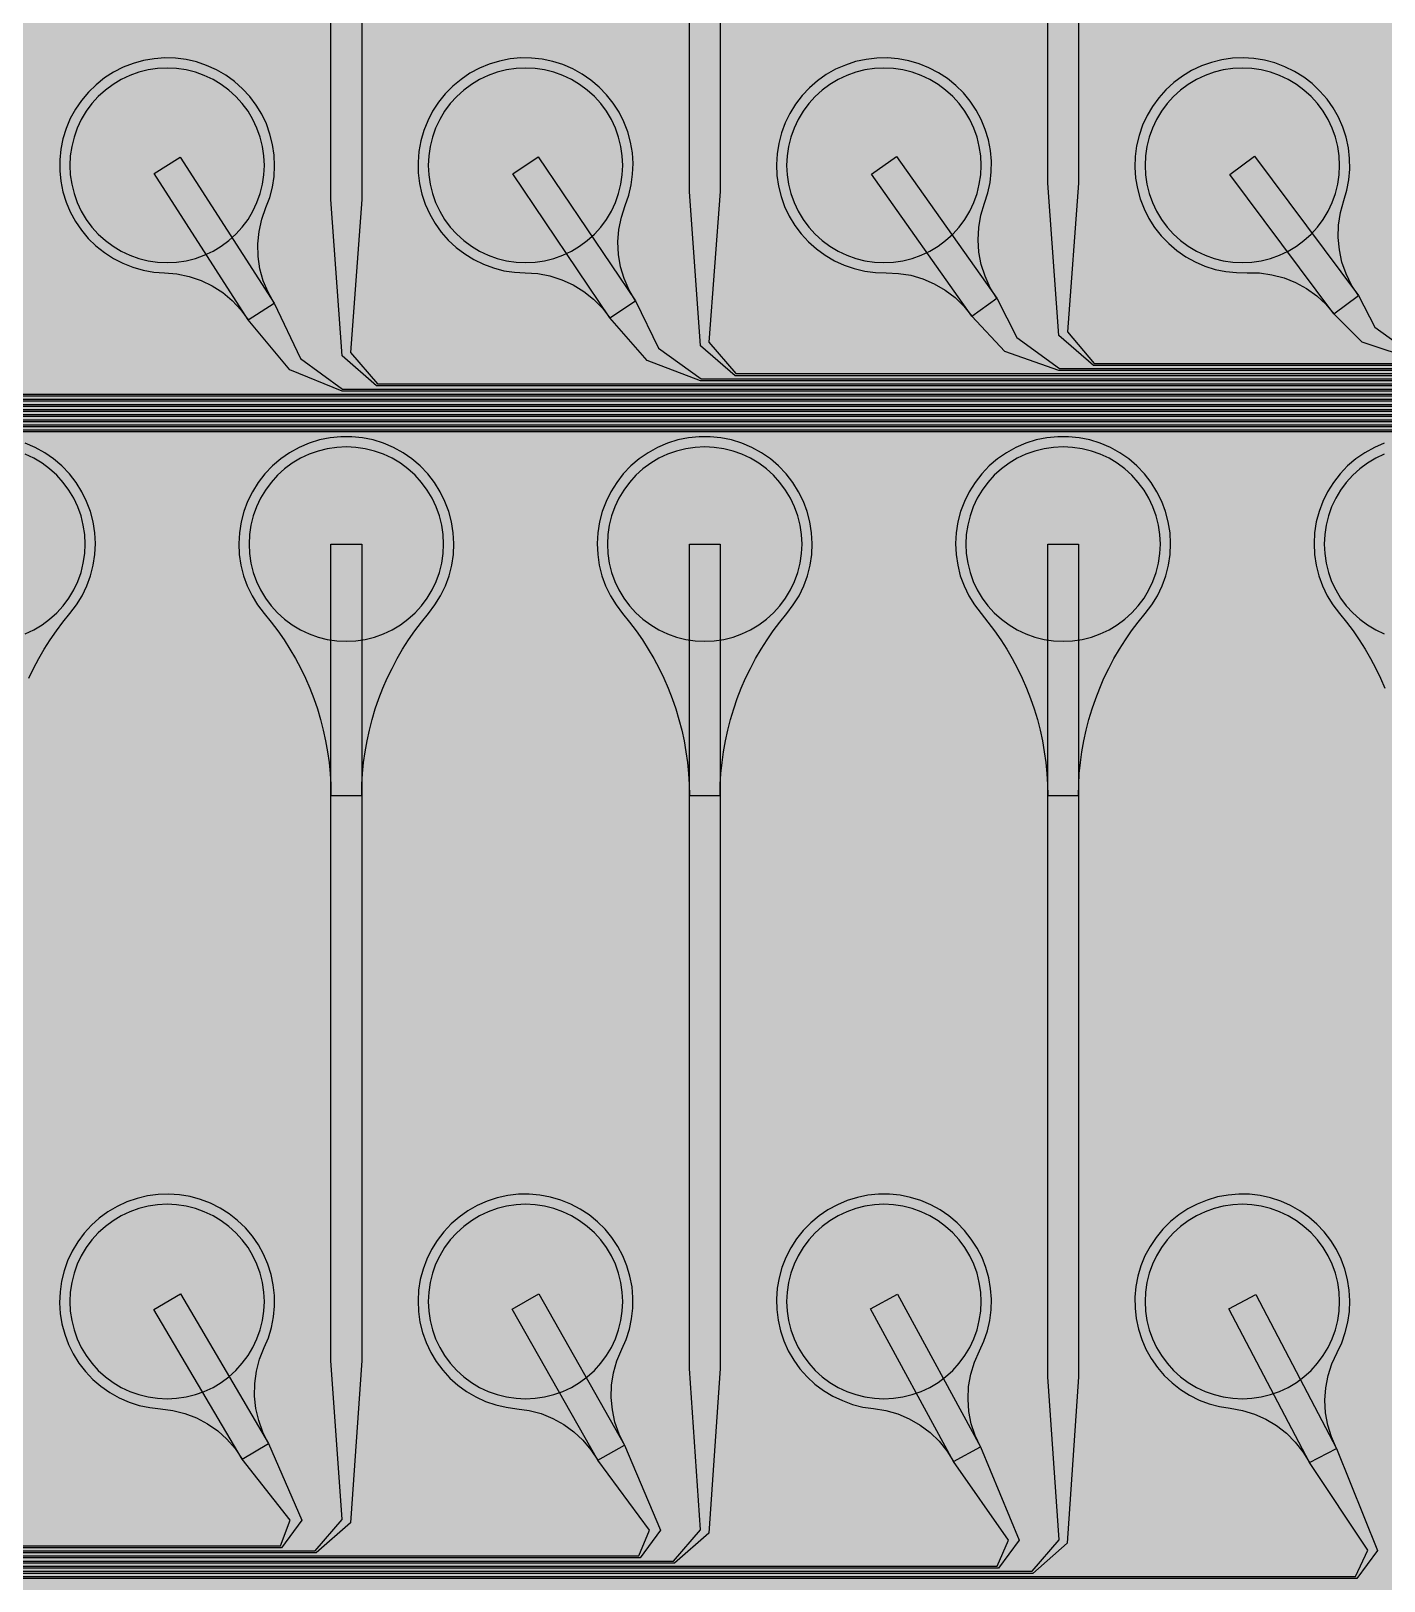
# Model space of a CAD drawing. Header units: metres. Extents: x -7220 to 10980, y -29667 to 1833.
# Drawn here: x 4835 to 6156, y -19165 to -17651 of the extents above; entities that cross this region are included whole.
import ezdxf

# ---------------------------------------------------------------- set-up
doc = ezdxf.new("R2010")
doc.units = ezdxf.units.M
for name, color, linetype in [('Metal1', 4, 'CONTINUOUS'), ('Polyimide', 7, 'CONTINUOUS'), ('Polyimide_Negative', 5, 'CONTINUOUS')]:
    doc.layers.add(name, color=color, linetype=linetype)

msp = doc.modelspace()

# ---------------------------------------------------------------- hatches: boundary and pattern name
at = {"layer": 'Polyimide'}
msp.add_hatch(color=7, dxfattribs=at).paths.add_polyline_path([(4099.4, -13861.6), (4142.6, -14152.8), (4214.2, -14438.4), (4313.4, -14715.5), (4439.2, -14981.7), (4590.6, -15234.2), (4766, -15470.7), (4963.7, -15688.8), (5181.8, -15886.5), (5418.3, -16061.9), (5670.8, -16213.3), (5936.9, -16339.1), (6214.1, -16438.3), (6499.7, -16509.9), (6790.9, -16553.1), (7085, -16567.5), (9980.4, -16567.5), (10058.8, -16571.4), (10136.4, -16582.9), (10212.6, -16601.9), (10286.5, -16628.4), (10357.5, -16662), (10424.8, -16702.3), (10487.9, -16749.1), (10546.1, -16801.8), (10598.8, -16860), (10645.6, -16923), (10685.9, -16990.4), (10719.5, -17061.4), (10745.9, -17135.3), (10765, -17211.4), (10776.5, -17289.1), (10780.4, -17367.5), (10780.4, -21957.3), (10741.6, -22012.9), (10706, -22070.6), (10673.6, -22130.1), (10644.5, -22191.4), (10618.9, -22254.2), (10596.8, -22318.2), (10578.3, -22383.5), (10563.4, -22449.6), (10552.2, -22516.5), (10544.7, -22583.8), (10541, -22651.5), (10541, -22719.3), (10544.7, -22787), (10552.2, -22854.4), (10563.4, -22921.2), (10578.3, -22987.4), (10596.8, -23052.6), (10618.9, -23116.7), (10644.5, -23179.5), (10673.6, -23240.7), (10706, -23300.3), (10741.6, -23357.9), (10780.4, -23413.5), (10780.4, -28667.5), (10776.5, -28745.9), (10765, -28823.6), (10745.9, -28899.7), (10719.5, -28973.6), (10685.9, -29044.6), (10645.6, -29112), (10598.8, -29175), (10546.1, -29233.2), (10487.9, -29285.9), (10424.8, -29332.7), (10357.5, -29373), (10286.5, -29406.6), (10212.6, -29433.1), (10136.4, -29452.1), (10058.8, -29463.6), (9980.4, -29467.5), (-6219.6, -29467.5), (-6298, -29463.6), (-6375.7, -29452.1), (-6451.9, -29433.1), (-6525.8, -29406.6), (-6596.7, -29373), (-6664.1, -29332.7), (-6727.1, -29285.9), (-6785.3, -29233.2), (-6838, -29175), (-6884.8, -29112), (-6925.2, -29044.6), (-6958.7, -28973.6), (-6985.2, -28899.7), (-7004.3, -28823.6), (-7015.8, -28745.9), (-7019.6, -28667.5), (-7019.6, -23426.3), (-6979.4, -23370.1), (-6942.3, -23311.6), (-6908.7, -23251.2), (-6878.5, -23189), (-6851.8, -23125.1), (-6828.8, -23059.9), (-6809.5, -22993.4), (-6794, -22926), (-6782.4, -22857.8), (-6774.6, -22789.1), (-6770.7, -22720), (-6770.7, -22650.8), (-6774.6, -22581.8), (-6782.4, -22513), (-6794, -22444.8), (-6809.5, -22377.4), (-6828.8, -22311), (-6851.8, -22245.7), (-6878.5, -22181.9), (-6908.7, -22119.7), (-6942.3, -22059.2), (-6979.4, -22000.8), (-7019.6, -21944.5), (-7019.6, -17367.5), (-7015.8, -17289.1), (-7004.3, -17211.4), (-6985.2, -17135.3), (-6958.7, -17061.4), (-6925.2, -16990.4), (-6884.8, -16923), (-6838, -16860), (-6785.3, -16801.8), (-6727.1, -16749.1), (-6664.1, -16702.3), (-6596.7, -16662), (-6525.8, -16628.4), (-6451.9, -16601.9), (-6375.7, -16582.9), (-6298, -16571.4), (-6219.6, -16567.5), (-3314, -16567.5), (-3019.9, -16553.1), (-2728.7, -16509.9), (-2443.1, -16438.3), (-2165.9, -16339.1), (-1899.8, -16213.3), (-1647.3, -16061.9), (-1410.8, -15886.5), (-1192.7, -15688.8), (-995, -15470.7), (-819.6, -15234.2), (-668.2, -14981.7), (-542.4, -14715.5), (-443.2, -14438.4), (-371.6, -14152.8), (-328.4, -13861.6), (-314, -13567.5), (-314, -13373.5), (-317.5, -13328.1), (-327.7, -13283.8), (-344.6, -13241.5), (-367.6, -13202.3), (-396.4, -13167), (-430.1, -13136.5), (-468, -13111.4), (-509.3, -13092.3), (-509.3, -13092.3), (-578.2, -13061.3), (-642.2, -13021.2), (-700.3, -12973), (-751.3, -12917.3), (-794.4, -12855.3), (-828.7, -12788.1), (-853.7, -12716.8), (-868.9, -12642.8), (-874, -12567.5), (-868.9, -12492.2), (-853.7, -12418.2), (-828.7, -12346.9), (-794.4, -12279.7), (-751.3, -12217.7), (-700.3, -12162), (-642.2, -12113.8), (-578.2, -12073.7), (-509.3, -12042.7), (-509.3, -12042.7), (-468, -12023.6), (-430.1, -11998.5), (-396.4, -11968), (-367.6, -11932.7), (-344.6, -11893.5), (-327.7, -11851.2), (-317.5, -11806.9), (-314, -11761.5), (-314, -11074.3), (-317.5, -11028.9), (-327.7, -10984.6), (-344.6, -10942.4), (-367.6, -10903.1), (-396.4, -10867.8), (-430.1, -10837.3), (-468, -10812.2), (-509.3, -10793.2), (-509.3, -10793.2), (-578.2, -10762.1), (-642.2, -10722.1), (-700.3, -10673.8), (-751.3, -10618.1), (-794.4, -10556.1), (-828.7, -10488.9), (-853.7, -10417.6), (-868.9, -10343.7), (-874, -10268.3), (-868.9, -10193), (-853.7, -10119), (-828.7, -10047.8), (-794.4, -9980.5), (-751.3, -9918.5), (-700.3, -9862.9), (-642.2, -9814.6), (-578.2, -9774.6), (-509.3, -9743.5), (-509.3, -9743.5), (-468, -9724.5), (-430.1, -9699.4), (-396.4, -9668.8), (-367.6, -9633.5), (-344.6, -9594.3), (-327.7, -9552), (-317.5, -9507.7), (-314, -9462.4), (-314, -8775.1), (-317.5, -8729.8), (-327.7, -8685.5), (-344.6, -8643.2), (-367.6, -8604), (-396.4, -8568.7), (-430.1, -8538.1), (-468, -8513), (-509.3, -8494), (-509.3, -8494), (-578.2, -8462.9), (-642.2, -8422.9), (-700.3, -8374.6), (-751.3, -8319), (-794.4, -8257), (-828.7, -8189.7), (-853.7, -8118.5), (-868.9, -8044.5), (-874, -7969.2), (-868.9, -7893.8), (-853.7, -7819.9), (-828.7, -7748.6), (-794.4, -7681.4), (-751.3, -7619.4), (-700.3, -7563.7), (-642.2, -7515.4), (-578.2, -7475.4), (-509.3, -7444.3), (-509.3, -7444.3), (-468, -7425.3), (-430.1, -7400.2), (-396.4, -7369.7), (-367.6, -7334.4), (-344.6, -7295.1), (-327.7, -7252.9), (-317.5, -7208.6), (-314, -7163.2), (-314, -6476), (-317.5, -6430.6), (-327.7, -6386.3), (-344.6, -6344), (-367.6, -6304.8), (-396.4, -6269.5), (-430.1, -6239), (-468, -6213.9), (-509.3, -6194.8), (-509.3, -6194.8), (-578.2, -6163.8), (-642.2, -6123.7), (-700.3, -6075.5), (-751.3, -6019.8), (-794.4, -5957.8), (-828.7, -5890.6), (-853.7, -5819.3), (-868.9, -5745.3), (-874, -5670), (-868.9, -5594.7), (-853.7, -5520.7), (-828.7, -5449.4), (-794.4, -5382.2), (-751.3, -5320.2), (-700.3, -5264.5), (-642.2, -5216.3), (-578.2, -5176.2), (-509.3, -5145.2), (-509.3, -5145.2), (-468, -5126.1), (-430.1, -5101), (-396.4, -5070.5), (-367.6, -5035.2), (-344.6, -4996), (-327.7, -4953.7), (-317.5, -4909.4), (-314, -4864), (-314, 380), (-314, 1532.5), (-269, 1532.5), (-268.8, 1525.6), (-268.1, 1518.8), (-267, 1512), (-265.4, 1505.3), (-263.4, 1498.7), (-261, 1492.3), (-258.2, 1486.1), (-254.9, 1480), (-251.3, 1474.2), (-247.3, 1468.6), (-242.9, 1463.3), (-238.2, 1458.3), (-233.2, 1453.6), (-227.9, 1449.2), (-222.3, 1445.2), (-216.5, 1441.6), (-210.4, 1438.3), (-204.2, 1435.5), (-197.8, 1433.1), (-191.2, 1431.1), (-184.5, 1429.5), (-177.7, 1428.4), (-170.9, 1427.7), (-164, 1427.5), (-157.1, 1427.7), (-150.3, 1428.4), (-143.5, 1429.5), (-136.8, 1431.1), (-130.2, 1433.1), (-123.8, 1435.5), (-117.6, 1438.3), (-111.5, 1441.6), (-105.7, 1445.2), (-100.1, 1449.2), (-94.8, 1453.6), (-89.8, 1458.3), (-85.1, 1463.3), (-80.7, 1468.6), (-76.7, 1474.2), (-73.1, 1480), (-69.8, 1486.1), (-67, 1492.3), (-64.6, 1498.7), (-62.6, 1505.3), (-61, 1512), (-59.9, 1518.8), (-59.2, 1525.6), (-59, 1532.5), (1786, 1532.5), (3835, 1532.5), (3835.2, 1539), (3835.9, 1545.6), (3836.9, 1552), (3838.4, 1558.4), (3840.3, 1564.6), (3842.6, 1570.8), (3845.3, 1576.7), (3848.4, 1582.5), (3851.9, 1588.1), (3855.7, 1593.4), (3859.8, 1598.4), (3864.3, 1603.2), (3869.1, 1607.7), (3874.1, 1611.8), (3879.4, 1615.6), (3885, 1619.1), (3890.8, 1622.2), (3896.7, 1624.9), (3902.9, 1627.2), (3909.1, 1629.1), (3915.5, 1630.6), (3921.9, 1631.6), (3928.5, 1632.3), (3935, 1632.5), (3941.5, 1632.3), (3948.1, 1631.6), (3954.5, 1630.6), (3960.9, 1629.1), (3967.1, 1627.2), (3973.3, 1624.9), (3979.2, 1622.2), (3985, 1619.1), (3990.6, 1615.6), (3995.9, 1611.8), (4000.9, 1607.7), (4005.7, 1603.2), (4010.2, 1598.4), (4014.3, 1593.4), (4018.1, 1588.1), (4021.6, 1582.5), (4024.7, 1576.7), (4027.4, 1570.8), (4029.7, 1564.6), (4031.6, 1558.4), (4033.1, 1552), (4034.1, 1545.6), (4034.8, 1539), (4035, 1532.5), (4085, 1532.5), (4085, 380), (4085, 330), (4085, -4864), (4088.5, -4909.4), (4098.7, -4953.7), (4115.6, -4996), (4138.6, -5035.2), (4167.4, -5070.5), (4201.1, -5101), (4239, -5126.1), (4280.3, -5145.2), (4280.3, -5145.2), (4349.2, -5176.2), (4413.2, -5216.3), (4471.3, -5264.5), (4522.3, -5320.2), (4565.4, -5382.2), (4599.7, -5449.4), (4624.7, -5520.7), (4639.9, -5594.7), (4645, -5670), (4639.9, -5745.3), (4624.7, -5819.3), (4599.7, -5890.6), (4565.4, -5957.8), (4522.3, -6019.8), (4471.3, -6075.5), (4413.2, -6123.7), (4349.2, -6163.8), (4280.3, -6194.8), (4239, -6213.9), (4201.1, -6239), (4167.4, -6269.5), (4138.6, -6304.8), (4115.6, -6344), (4098.7, -6386.3), (4088.5, -6430.6), (4085, -6476), (4085, -13567.5), (4099.4, -13861.6)])

# ---------------------------------------------------------------- linework, layer by layer
at = {"layer": 'Metal1'}
for points in [[(9341.9, -19226.6), (9341.9, -18067.4), (9312.5, -18038), (3772.5, -18038), (3738.9, -18008.6), (3727.9, -17848), (3727.9, -17042.5), (3757.9, -17042.5), (3757.9, -17848), (3746.8, -18005.4), (3773.3, -18036), (9313.3, -18036), (9343.9, -18066.6), (9343.9, -19227.4)], [(9351.9, -19236.6), (9351.9, -18057.4), (9322.5, -18028), (4122.5, -18028), (4088.9, -17998.6), (4077.9, -17840), (4077.9, -17042.5), (4107.9, -17042.5), (4107.9, -17840), (4096.9, -17995.4), (4123.3, -18026), (9323.3, -18026), (9353.9, -18056.6), (9353.9, -19237.4)], [(9361.9, -19246.6), (9361.9, -18047.4), (9332.5, -18018), (4472.5, -18018), (4438.9, -17988.7), (4427.9, -17832), (4427.9, -17042.5), (4457.9, -17042.5), (4457.9, -17832), (4446.9, -17985.3), (4473.3, -18016), (9333.3, -18016), (9363.9, -18046.6), (9363.9, -19247.4)], [(9371.9, -19256.6), (9371.9, -18037.4), (9342.5, -18008), (4822.5, -18008), (4788.8, -17978.7), (4777.9, -17824), (4777.9, -17042.5), (4807.9, -17042.5), (4807.9, -17824), (4796.9, -17975.3), (4823.3, -18006), (9343.3, -18006), (9373.9, -18036.6), (9373.9, -19257.4)], [(9381.9, -19266.6), (9381.9, -18027.4), (9352.5, -17998), (5172.5, -17998), (5138.8, -17968.7), (5127.9, -17816), (5127.9, -17042.5), (5157.9, -17042.5), (5157.9, -17816), (5146.9, -17965.3), (5173.3, -17996), (9353.3, -17996), (9383.9, -18026.6), (9383.9, -19267.4)], [(9391.9, -19276.6), (9391.9, -18017.4), (9362.5, -17988), (5522.5, -17988), (5488.8, -17958.7), (5477.9, -17808), (5477.9, -17042.5), (5507.9, -17042.5), (5507.9, -17808), (5497, -17955.3), (5523.3, -17986), (9363.3, -17986), (9393.9, -18016.6), (9393.9, -19277.4)], [(9401.9, -19286.6), (9401.9, -18007.4), (9372.5, -17978), (5872.5, -17978), (5838.7, -17948.7), (5827.9, -17800), (5827.9, -17042.5), (5857.9, -17042.5), (5857.9, -17800), (5847, -17945.3), (5873.3, -17976), (9373.3, -17976), (9403.9, -18006.6), (9403.9, -19287.4)], [(9336.9, -19221.6), (9336.9, -18072.4), (9307.5, -18043), (3738.8, -18043), (3690.3, -18019.9), (3635.8, -17938.7), (3554.7, -17789.7), (3581.1, -17775.3), (3662.2, -17924.4), (3699.2, -18011.4), (3739.4, -18041), (9308.3, -18041), (9338.9, -18071.6), (9338.9, -19222.4)], [(9346.9, -19231.6), (9346.9, -18062.4), (9317.5, -18033), (4088.8, -18033), (4039.7, -18010.4), (3988.4, -17937.6), (3904.8, -17789.9), (3930.9, -17775.1), (4014.5, -17922.8), (4048.9, -18001.4), (4089.4, -18031), (9318.3, -18031), (9348.9, -18061.6), (9348.9, -19232.4)], [(9356.9, -19241.6), (9356.9, -18052.4), (9327.5, -18023), (4438.8, -18023), (4389.1, -18001), (4341.1, -17936.3), (4255, -17790.1), (4280.8, -17774.9), (4367, -17921.1), (4398.6, -17991.3), (4439.4, -18021), (9328.3, -18021), (9358.9, -18051.6), (9358.9, -19242.4)], [(9366.9, -19251.6), (9366.9, -18042.4), (9337.5, -18013), (4788.8, -18013), (4738.4, -17991.7), (4694, -17934.9), (4605.1, -17790.4), (4630.7, -17774.6), (4719.6, -17919.2), (4748.4, -17981.2), (4789.3, -18011), (9338.3, -18011), (9368.9, -18041.6), (9368.9, -19252.4)], [(9376.9, -19261.6), (9376.9, -18032.4), (9347.5, -18003), (5138.8, -18003), (5087.6, -17982.4), (5047.1, -17933.3), (4955.3, -17790.6), (4980.5, -17774.4), (5072.3, -17917.1), (5098.1, -17971.1), (5139.3, -18001), (9348.3, -18001), (9378.9, -18031.6), (9378.9, -19262.4)], [(9386.9, -19271.6), (9386.9, -18022.4), (9357.5, -17993), (5488.8, -17993), (5436.8, -17973.3), (5400.3, -17931.6), (5305.4, -17790.9), (5330.3, -17774.1), (5425.2, -17914.8), (5447.8, -17961), (5489.3, -17991), (9358.3, -17991), (9388.9, -18021.6), (9388.9, -19272.4)], [(9396.9, -19281.6), (9396.9, -18012.4), (9367.5, -17983), (5838.8, -17983), (5785.9, -17964.2), (5753.7, -17929.7), (5655.6, -17791.2), (5680.1, -17773.8), (5778.2, -17912.4), (5797.6, -17950.8), (5839.3, -17981), (9368.3, -17981), (9398.9, -18011.6), (9398.9, -19282.4)], [(9406.9, -19291.6), (9406.9, -18002.4), (9377.5, -17973), (6188.9, -17973), (6135, -17955.3), (6107.3, -17927.5), (6005.8, -17791.5), (6029.9, -17773.5), (6131.3, -17909.6), (6147.3, -17940.6), (6189.3, -17971), (9378.3, -17971), (9408.9, -18001.6), (9408.9, -19292.4)], [(4832.8, -18283.6), (4837.5, -18273.9), (4842.5, -18264.4), (4847.9, -18255.1), (4853.7, -18246.1), (4859.8, -18237.3), (4866.2, -18228.7), (4873, -18220.4), (4879.4, -18211.9), (4885, -18202.9), (4889.6, -18193.3), (4893.2, -18183.4), (4895.8, -18173.1), (4897.4, -18162.6), (4897.9, -18152), (4897.3, -18141.4), (4895.6, -18130.9), (4892.9, -18120.7), (4889.2, -18110.8), (4884.5, -18101.3), (4878.9, -18092.3), (4872.4, -18083.9), (4865, -18076.2), (4857, -18069.3), (4848.3, -18063.3), (4839, -18058.2), (4829.2, -18054)], [(6156.5, -18054), (6146.8, -18058.2), (6137.5, -18063.3), (6128.8, -18069.3), (6120.7, -18076.2), (6113.4, -18083.9), (6106.9, -18092.3), (6101.2, -18101.3), (6096.5, -18110.8), (6092.8, -18120.7), (6090.1, -18130.9), (6088.5, -18141.4), (6087.9, -18152), (6088.4, -18162.6), (6089.9, -18173.1), (6092.5, -18183.4), (6096.1, -18193.3), (6100.8, -18202.9), (6106.3, -18211.9), (6112.7, -18220.4), (6119.5, -18228.7), (6126, -18237.3), (6132.1, -18246.1), (6137.8, -18255.1), (6143.2, -18264.4), (6148.3, -18273.9), (6152.9, -18283.6), (6157.2, -18293.4)], [(3123.3, -19156), (5812.5, -19156), (5839, -19125.4), (5827.9, -18966), (5827.9, -18152.5), (5857.9, -18152.5), (5857.9, -18966), (5846.8, -19128.6), (5813.3, -19158), (3122.5, -19158)], [(3133.3, -19146), (5462.5, -19146), (5488.9, -19115.4), (5477.9, -18958), (5477.9, -18152.5), (5507.9, -18152.5), (5507.9, -18958), (5496.8, -19118.6), (5463.3, -19148), (3132.5, -19148)], [(3143.3, -19136), (5112.5, -19136), (5138.9, -19105.4), (5127.9, -18950), (5127.9, -18152.5), (5157.9, -18152.5), (5157.9, -18950), (5146.9, -19108.6), (5113.3, -19138), (3142.5, -19138)], [(3118.3, -19161), (6128.5, -19161), (6140.3, -19135.3), (6083.4, -19049.8), (6004.6, -18899.5), (6031.2, -18885.5), (6109.9, -19035.9), (6150, -19135.6), (6129.7, -19163), (3117.5, -19163)], [(3128.3, -19151), (5778.5, -19151), (5789.7, -19125.6), (5735.8, -19048.7), (5654.7, -18899.7), (5681.1, -18885.3), (5762.2, -19034.4), (5799.8, -19125.7), (5779.7, -19153), (3127.5, -19153)], [(3138.3, -19141), (5428.5, -19141), (5439, -19115.9), (5388.4, -19047.6), (5304.8, -18899.9), (5330.9, -18885.1), (5414.5, -19032.8), (5449.6, -19115.9), (5429.7, -19143), (3137.5, -19143)], [(3148.3, -19131), (5078.5, -19131), (5088.2, -19106.2), (5041.1, -19046.3), (4955, -18900.1), (4980.8, -18884.9), (5067, -19031.1), (5099.5, -19106.1), (5079.7, -19133), (3147.5, -19133)]]:
    msp.add_lwpolyline(points, dxfattribs=at)
for points in [[(5072.3, -17917.1), (5066.4, -17906.5), (5061.7, -17895.2), (5058.5, -17883.5), (5056.8, -17871.4), (5056.5, -17859.2), (5057.7, -17847.1), (5060.3, -17835.2), (5064.4, -17823.7), (5068.1, -17813.9), (5070.7, -17803.8), (5072.3, -17793.4), (5072.9, -17782.9), (5072.4, -17772.5), (5070.9, -17762.1), (5068.3, -17751.9), (5064.8, -17742.1), (5060.3, -17732.6), (5054.8, -17723.7), (5048.5, -17715.3), (5041.4, -17707.6), (5033.6, -17700.6), (5025.1, -17694.5), (5016.1, -17689.2), (5006.5, -17684.9), (4996.6, -17681.5), (4986.4, -17679.1), (4976, -17677.8), (4965.5, -17677.5), (4955.1, -17678.3), (4944.7, -17680.1), (4934.6, -17682.9), (4924.9, -17686.7), (4915.5, -17691.5), (4906.7, -17697.1), (4898.5, -17703.7), (4891, -17711), (4884.3, -17719), (4878.3, -17727.6), (4873.3, -17736.8), (4869.2, -17746.5), (4866.1, -17756.5), (4864.1, -17766.8), (4863, -17777.2), (4863, -17787.7), (4864, -17798.1), (4866.1, -17808.4), (4869.2, -17818.4), (4873.3, -17828), (4878.3, -17837.2), (4884.2, -17845.9), (4890.9, -17853.9), (4898.4, -17861.2), (4906.6, -17867.8), (4915.4, -17873.5), (4924.7, -17878.2), (4934.5, -17882.1), (4944.6, -17884.9), (4954.9, -17886.7), (4965.4, -17887.5), (4977.5, -17888.5), (4989.4, -17891), (5001, -17894.9), (5011.9, -17900.2), (5022.2, -17906.8), (5031.5, -17914.6), (5039.9, -17923.5), (5047.1, -17933.3), (5072.3, -17917.1)], [(5425.2, -17914.8), (5419, -17904.3), (5414.1, -17893.2), (5410.7, -17881.5), (5408.6, -17869.5), (5408.1, -17857.3), (5409, -17845.2), (5411.5, -17833.2), (5415.3, -17821.7), (5418.7, -17811.7), (5421.1, -17801.6), (5422.5, -17791.2), (5422.9, -17780.7), (5422.2, -17770.2), (5420.4, -17759.9), (5417.7, -17749.8), (5413.9, -17740), (5409.2, -17730.7), (5403.6, -17721.8), (5397.1, -17713.6), (5389.8, -17706), (5381.8, -17699.2), (5373.2, -17693.3), (5364, -17688.2), (5354.4, -17684.1), (5344.4, -17680.9), (5334.2, -17678.8), (5323.7, -17677.7), (5313.3, -17677.6), (5302.8, -17678.6), (5292.5, -17680.6), (5282.5, -17683.6), (5272.8, -17687.7), (5263.6, -17692.6), (5254.9, -17698.5), (5246.9, -17705.2), (5239.5, -17712.6), (5232.9, -17720.8), (5227.2, -17729.6), (5222.4, -17738.9), (5218.5, -17748.6), (5215.6, -17758.7), (5213.7, -17769), (5212.9, -17779.4), (5213.1, -17789.9), (5214.4, -17800.3), (5216.7, -17810.5), (5220, -17820.5), (5224.3, -17830.1), (5229.5, -17839.2), (5235.6, -17847.7), (5242.5, -17855.6), (5250.1, -17862.7), (5258.5, -17869.1), (5267.4, -17874.6), (5276.8, -17879.1), (5286.6, -17882.7), (5296.8, -17885.4), (5307.2, -17887), (5317.6, -17887.5), (5329.8, -17888.3), (5341.7, -17890.5), (5353.4, -17894.2), (5364.4, -17899.3), (5374.8, -17905.6), (5384.3, -17913.2), (5392.9, -17921.9), (5400.3, -17931.6), (5425.2, -17914.8)], [(5778.2, -17912.4), (5771.7, -17902), (5766.6, -17890.9), (5762.9, -17879.3), (5760.6, -17867.4), (5759.8, -17855.2), (5760.5, -17843.1), (5762.6, -17831.1), (5766.2, -17819.4), (5769.4, -17809.4), (5771.5, -17799.2), (5772.7, -17788.8), (5772.8, -17778.3), (5771.8, -17767.9), (5769.9, -17757.6), (5766.9, -17747.5), (5762.9, -17737.8), (5758, -17728.6), (5752.1, -17719.9), (5745.5, -17711.8), (5738, -17704.4), (5729.9, -17697.8), (5721.2, -17692), (5711.9, -17687.2), (5702.2, -17683.3), (5692.1, -17680.3), (5681.8, -17678.4), (5671.3, -17677.6), (5660.9, -17677.7), (5650.5, -17679), (5640.2, -17681.2), (5630.3, -17684.5), (5620.7, -17688.7), (5611.6, -17693.9), (5603, -17699.9), (5595.1, -17706.8), (5587.9, -17714.4), (5581.5, -17722.7), (5576, -17731.7), (5571.4, -17741.1), (5567.7, -17750.9), (5565.1, -17761), (5563.5, -17771.4), (5562.9, -17781.8), (5563.3, -17792.3), (5564.8, -17802.7), (5567.4, -17812.8), (5570.9, -17822.7), (5575.4, -17832.2), (5580.8, -17841.2), (5587.1, -17849.5), (5594.2, -17857.3), (5602, -17864.2), (5610.4, -17870.4), (5619.5, -17875.7), (5629, -17880), (5638.9, -17883.4), (5649.2, -17885.8), (5659.5, -17887.2), (5670, -17887.5), (5682.2, -17888), (5694.2, -17889.9), (5705.9, -17893.4), (5717.1, -17898.2), (5727.6, -17904.3), (5737.3, -17911.7), (5746, -17920.2), (5753.7, -17929.7), (5778.2, -17912.4)], [(6131.3, -17909.6), (6124.6, -17899.4), (6119.3, -17888.5), (6115.2, -17877), (6112.7, -17865.1), (6111.5, -17853), (6111.9, -17840.8), (6113.7, -17828.7), (6117, -17817), (6120, -17806.9), (6121.9, -17796.6), (6122.8, -17786.2), (6122.7, -17775.7), (6121.5, -17765.3), (6119.2, -17755.1), (6116, -17745.1), (6111.8, -17735.5), (6106.6, -17726.4), (6100.6, -17717.8), (6093.7, -17709.9), (6086.1, -17702.7), (6077.8, -17696.3), (6068.9, -17690.7), (6059.5, -17686.1), (6049.7, -17682.4), (6039.6, -17679.8), (6029.2, -17678.1), (6018.8, -17677.5), (6008.3, -17677.9), (5997.9, -17679.4), (5987.8, -17681.9), (5977.9, -17685.4), (5968.4, -17689.9), (5959.4, -17695.3), (5951, -17701.5), (5943.3, -17708.6), (5936.3, -17716.4), (5930.1, -17724.9), (5924.8, -17733.9), (5920.4, -17743.4), (5917, -17753.3), (5914.6, -17763.5), (5913.2, -17773.9), (5912.9, -17784.4), (5913.6, -17794.9), (5915.4, -17805.2), (5918.1, -17815.3), (5921.9, -17825.1), (5926.6, -17834.4), (5932.2, -17843.3), (5938.7, -17851.5), (5946, -17859), (5954, -17865.8), (5962.6, -17871.8), (5971.8, -17876.8), (5981.4, -17881), (5991.4, -17884.1), (6001.7, -17886.2), (6012.1, -17887.3), (6022.6, -17887.4), (6034.8, -17887.6), (6046.8, -17889.3), (6058.6, -17892.4), (6069.9, -17896.9), (6080.6, -17902.8), (6090.5, -17910), (6099.4, -17918.2), (6107.3, -17927.5), (6131.3, -17909.6)], [(5157.9, -18398.1), (5158.1, -18387.3), (5158.7, -18376.6), (5159.8, -18365.9), (5161.2, -18355.3), (5163.1, -18344.7), (5165.4, -18334.2), (5168.1, -18323.9), (5171.2, -18313.6), (5174.7, -18303.4), (5178.6, -18293.4), (5182.8, -18283.6), (5187.5, -18273.9), (5192.5, -18264.4), (5197.9, -18255.1), (5203.7, -18246.1), (5209.8, -18237.3), (5216.2, -18228.7), (5223, -18220.4), (5229.4, -18211.9), (5235, -18202.9), (5239.6, -18193.3), (5243.2, -18183.4), (5245.8, -18173.1), (5247.4, -18162.6), (5247.9, -18152), (5247.3, -18141.4), (5245.6, -18130.9), (5242.9, -18120.7), (5239.2, -18110.8), (5234.5, -18101.3), (5228.9, -18092.3), (5222.4, -18083.9), (5215, -18076.2), (5207, -18069.3), (5198.3, -18063.3), (5189, -18058.2), (5179.2, -18054), (5169.1, -18050.8), (5158.7, -18048.7), (5148.2, -18047.6), (5137.6, -18047.6), (5127, -18048.7), (5116.6, -18050.8), (5106.5, -18054), (5096.8, -18058.2), (5087.5, -18063.3), (5078.8, -18069.3), (5070.7, -18076.2), (5063.4, -18083.9), (5056.9, -18092.3), (5051.2, -18101.3), (5046.5, -18110.8), (5042.8, -18120.7), (5040.1, -18130.9), (5038.5, -18141.4), (5037.9, -18152), (5038.4, -18162.6), (5039.9, -18173.1), (5042.5, -18183.4), (5046.1, -18193.3), (5050.8, -18202.9), (5056.3, -18211.9), (5062.7, -18220.4), (5069.5, -18228.7), (5076, -18237.3), (5082.1, -18246.1), (5087.8, -18255.1), (5093.2, -18264.4), (5098.3, -18273.9), (5102.9, -18283.6), (5107.2, -18293.4), (5111.1, -18303.4), (5114.6, -18313.6), (5117.7, -18323.9), (5120.4, -18334.2), (5122.7, -18344.7), (5124.5, -18355.3), (5126, -18365.9), (5127, -18376.6), (5127.7, -18387.3), (5127.9, -18398.1), (5157.9, -18398.1)], [(5507.9, -18398.1), (5508.1, -18387.3), (5508.7, -18376.6), (5509.8, -18365.9), (5511.2, -18355.3), (5513.1, -18344.7), (5515.4, -18334.2), (5518.1, -18323.9), (5521.2, -18313.6), (5524.7, -18303.4), (5528.6, -18293.4), (5532.8, -18283.6), (5537.5, -18273.9), (5542.5, -18264.4), (5547.9, -18255.1), (5553.7, -18246.1), (5559.8, -18237.3), (5566.2, -18228.7), (5573, -18220.4), (5579.4, -18211.9), (5585, -18202.9), (5589.6, -18193.3), (5593.2, -18183.4), (5595.8, -18173.1), (5597.4, -18162.6), (5597.9, -18152), (5597.3, -18141.4), (5595.6, -18130.9), (5592.9, -18120.7), (5589.2, -18110.8), (5584.5, -18101.3), (5578.9, -18092.3), (5572.4, -18083.9), (5565, -18076.2), (5557, -18069.3), (5548.3, -18063.3), (5539, -18058.2), (5529.2, -18054), (5519.1, -18050.8), (5508.7, -18048.7), (5498.2, -18047.6), (5487.6, -18047.6), (5477, -18048.7), (5466.6, -18050.8), (5456.5, -18054), (5446.8, -18058.2), (5437.5, -18063.3), (5428.8, -18069.3), (5420.7, -18076.2), (5413.4, -18083.9), (5406.9, -18092.3), (5401.2, -18101.3), (5396.5, -18110.8), (5392.8, -18120.7), (5390.1, -18130.9), (5388.5, -18141.4), (5387.9, -18152), (5388.4, -18162.6), (5389.9, -18173.1), (5392.5, -18183.4), (5396.1, -18193.3), (5400.8, -18202.9), (5406.3, -18211.9), (5412.7, -18220.4), (5419.5, -18228.7), (5426, -18237.3), (5432.1, -18246.1), (5437.8, -18255.1), (5443.2, -18264.4), (5448.3, -18273.9), (5452.9, -18283.6), (5457.2, -18293.4), (5461.1, -18303.4), (5464.6, -18313.6), (5467.7, -18323.9), (5470.4, -18334.2), (5472.7, -18344.7), (5474.5, -18355.3), (5476, -18365.9), (5477, -18376.6), (5477.7, -18387.3), (5477.9, -18398.1), (5507.9, -18398.1)], [(5857.9, -18398.1), (5858.1, -18387.3), (5858.7, -18376.6), (5859.8, -18365.9), (5861.2, -18355.3), (5863.1, -18344.7), (5865.4, -18334.2), (5868.1, -18323.9), (5871.2, -18313.6), (5874.7, -18303.4), (5878.6, -18293.4), (5882.8, -18283.6), (5887.5, -18273.9), (5892.5, -18264.4), (5897.9, -18255.1), (5903.7, -18246.1), (5909.8, -18237.3), (5916.2, -18228.7), (5923, -18220.4), (5929.4, -18211.9), (5935, -18202.9), (5939.6, -18193.3), (5943.2, -18183.4), (5945.8, -18173.1), (5947.4, -18162.6), (5947.9, -18152), (5947.3, -18141.4), (5945.6, -18130.9), (5942.9, -18120.7), (5939.2, -18110.8), (5934.5, -18101.3), (5928.9, -18092.3), (5922.4, -18083.9), (5915, -18076.2), (5907, -18069.3), (5898.3, -18063.3), (5889, -18058.2), (5879.2, -18054), (5869.1, -18050.8), (5858.7, -18048.7), (5848.2, -18047.6), (5837.6, -18047.6), (5827, -18048.7), (5816.6, -18050.8), (5806.5, -18054), (5796.8, -18058.2), (5787.5, -18063.3), (5778.8, -18069.3), (5770.7, -18076.2), (5763.4, -18083.9), (5756.9, -18092.3), (5751.2, -18101.3), (5746.5, -18110.8), (5742.8, -18120.7), (5740.1, -18130.9), (5738.5, -18141.4), (5737.9, -18152), (5738.4, -18162.6), (5739.9, -18173.1), (5742.5, -18183.4), (5746.1, -18193.3), (5750.8, -18202.9), (5756.3, -18211.9), (5762.7, -18220.4), (5769.5, -18228.7), (5776, -18237.3), (5782.1, -18246.1), (5787.8, -18255.1), (5793.2, -18264.4), (5798.3, -18273.9), (5802.9, -18283.6), (5807.2, -18293.4), (5811.1, -18303.4), (5814.6, -18313.6), (5817.7, -18323.9), (5820.4, -18334.2), (5822.7, -18344.7), (5824.5, -18355.3), (5826, -18365.9), (5827, -18376.6), (5827.7, -18387.3), (5827.9, -18398.1), (5857.9, -18398.1)], [(5067, -19031.1), (5061.5, -19020.2), (5057.3, -19008.8), (5054.5, -18996.9), (5053.2, -18984.8), (5053.4, -18972.6), (5055.1, -18960.5), (5058.2, -18948.8), (5062.8, -18937.5), (5066.8, -18927.8), (5069.8, -18917.7), (5071.8, -18907.5), (5072.8, -18897), (5072.7, -18886.5), (5071.6, -18876.1), (5069.4, -18865.9), (5066.3, -18855.9), (5062.1, -18846.3), (5057.1, -18837.1), (5051.1, -18828.5), (5044.3, -18820.5), (5036.7, -18813.2), (5028.5, -18806.8), (5019.6, -18801.2), (5010.3, -18796.4), (5000.5, -18792.7), (4990.4, -18789.9), (4980.1, -18788.2), (4969.6, -18787.5), (4959.1, -18787.9), (4948.7, -18789.3), (4938.5, -18791.7), (4928.6, -18795.1), (4919.1, -18799.5), (4910.1, -18804.8), (4901.6, -18811), (4893.9, -18818), (4886.8, -18825.8), (4880.6, -18834.2), (4875.2, -18843.2), (4870.7, -18852.7), (4867.2, -18862.6), (4864.8, -18872.7), (4863.3, -18883.1), (4862.9, -18893.6), (4863.5, -18904), (4865.2, -18914.4), (4867.9, -18924.5), (4871.6, -18934.3), (4876.2, -18943.7), (4881.8, -18952.6), (4888.2, -18960.9), (4895.4, -18968.5), (4903.3, -18975.3), (4911.9, -18981.3), (4921.1, -18986.5), (4930.7, -18990.7), (4940.6, -18993.9), (4950.9, -18996.1), (4961.3, -18997.3), (4973.4, -18998.8), (4985.2, -19001.8), (4996.6, -19006.1), (5007.3, -19011.9), (5017.3, -19018.9), (5026.3, -19027), (5034.3, -19036.2), (5041.1, -19046.3), (5067, -19031.1)], [(5414.5, -19032.8), (5409.2, -19021.9), (5405.2, -19010.3), (5402.7, -18998.4), (5401.6, -18986.3), (5402, -18974.1), (5403.9, -18962.1), (5407.2, -18950.4), (5412, -18939.1), (5416.1, -18929.5), (5419.3, -18919.5), (5421.5, -18909.3), (5422.7, -18898.9), (5422.8, -18888.4), (5421.9, -18878), (5419.9, -18867.7), (5416.9, -18857.6), (5412.9, -18847.9), (5408, -18838.7), (5402.2, -18830), (5395.6, -18821.9), (5388.1, -18814.5), (5380, -18807.9), (5371.3, -18802.1), (5362, -18797.2), (5352.3, -18793.3), (5342.2, -18790.4), (5331.9, -18788.4), (5321.5, -18787.6), (5311, -18787.7), (5300.6, -18788.9), (5290.3, -18791.2), (5280.4, -18794.4), (5270.8, -18798.7), (5261.7, -18803.8), (5253.1, -18809.9), (5245.2, -18816.7), (5238, -18824.4), (5231.6, -18832.7), (5226.1, -18841.6), (5221.4, -18851), (5217.8, -18860.8), (5215.1, -18870.9), (5213.5, -18881.3), (5212.9, -18891.7), (5213.3, -18902.2), (5214.8, -18912.6), (5217.3, -18922.7), (5220.8, -18932.6), (5225.3, -18942.1), (5230.7, -18951.1), (5237, -18959.5), (5244.1, -18967.2), (5251.9, -18974.2), (5260.4, -18980.3), (5269.4, -18985.6), (5278.9, -18990), (5288.8, -18993.4), (5299, -18995.8), (5309.4, -18997.2), (5321.5, -18998.9), (5333.3, -19002), (5344.5, -19006.6), (5355.2, -19012.5), (5365, -19019.7), (5373.9, -19028), (5381.8, -19037.4), (5388.4, -19047.6), (5414.5, -19032.8)], [(5762.2, -19034.4), (5757, -19023.4), (5753.2, -19011.8), (5750.9, -18999.8), (5750, -18987.7), (5750.6, -18975.5), (5752.7, -18963.5), (5756.2, -18951.8), (5761.2, -18940.7), (5765.5, -18931.2), (5768.9, -18921.2), (5771.2, -18911), (5772.6, -18900.6), (5772.8, -18890.2), (5772.1, -18879.7), (5770.3, -18869.4), (5767.5, -18859.3), (5763.7, -18849.5), (5758.9, -18840.2), (5753.2, -18831.4), (5746.7, -18823.2), (5739.4, -18815.7), (5731.4, -18808.9), (5722.8, -18803), (5713.6, -18798), (5703.9, -18793.9), (5693.9, -18790.8), (5683.6, -18788.7), (5673.2, -18787.6), (5662.7, -18787.6), (5652.3, -18788.7), (5642, -18790.7), (5632, -18793.8), (5622.4, -18797.9), (5613.1, -18802.9), (5604.5, -18808.8), (5596.5, -18815.5), (5589.1, -18823), (5582.6, -18831.2), (5576.9, -18840), (5572.1, -18849.4), (5568.3, -18859.1), (5565.5, -18869.2), (5563.7, -18879.5), (5562.9, -18890), (5563.2, -18900.4), (5564.5, -18910.8), (5566.8, -18921.1), (5570.2, -18931), (5574.5, -18940.5), (5579.8, -18949.6), (5585.9, -18958.1), (5592.8, -18965.9), (5600.5, -18973.1), (5608.9, -18979.4), (5617.9, -18984.8), (5627.3, -18989.3), (5637.2, -18992.9), (5647.3, -18995.5), (5657.7, -18997), (5669.7, -18998.9), (5681.4, -19002.3), (5692.6, -19007.1), (5703.2, -19013.2), (5712.9, -19020.5), (5721.7, -19028.9), (5729.4, -19038.4), (5735.8, -19048.7), (5762.2, -19034.4)], [(6109.9, -19035.9), (6104.9, -19024.7), (6101.3, -19013.1), (6099.2, -19001.1), (6098.5, -18988.9), (6099.3, -18976.8), (6101.6, -18964.8), (6105.3, -18953.2), (6110.4, -18942.2), (6114.9, -18932.7), (6118.4, -18922.8), (6120.9, -18912.6), (6122.4, -18902.3), (6122.9, -18891.8), (6122.3, -18881.3), (6120.6, -18871), (6118, -18860.9), (6114.3, -18851), (6109.7, -18841.6), (6104.2, -18832.7), (6097.8, -18824.4), (6090.6, -18816.8), (6082.7, -18809.9), (6074.2, -18803.9), (6065, -18798.7), (6055.5, -18794.5), (6045.5, -18791.2), (6035.3, -18788.9), (6024.9, -18787.7), (6014.4, -18787.6), (6003.9, -18788.4), (5993.6, -18790.3), (5983.6, -18793.3), (5973.8, -18797.2), (5964.6, -18802), (5955.8, -18807.8), (5947.7, -18814.4), (5940.2, -18821.8), (5933.6, -18829.9), (5927.8, -18838.6), (5922.8, -18847.9), (5918.9, -18857.6), (5915.9, -18867.6), (5913.9, -18877.9), (5913, -18888.3), (5913.1, -18898.8), (5914.2, -18909.2), (5916.4, -18919.5), (5919.6, -18929.4), (5923.8, -18939.1), (5928.9, -18948.2), (5934.9, -18956.8), (5941.7, -18964.8), (5949.3, -18972), (5957.5, -18978.4), (5966.4, -18984), (5975.8, -18988.7), (5985.6, -18992.4), (5995.7, -18995.1), (6006, -18996.8), (6018, -18998.9), (6029.7, -19002.5), (6040.8, -19007.4), (6051.3, -19013.7), (6060.9, -19021.2), (6069.5, -19029.8), (6077.1, -19039.4), (6083.4, -19049.8), (6109.9, -19035.9)]]:
    msp.add_lwpolyline(points, close=True, dxfattribs=at)
at = {"layer": 'Polyimide_Negative'}
for points in [[(5062.9, -17782.5), (5062.4, -17773.2), (5061, -17764), (5058.8, -17754.9), (5055.6, -17746.1), (5051.7, -17737.7), (5046.9, -17729.7), (5041.3, -17722.2), (5035.1, -17715.3), (5028.1, -17709.1), (5020.7, -17703.5), (5012.7, -17698.7), (5004.2, -17694.7), (4995.5, -17691.6), (4986.4, -17689.3), (4977.2, -17688), (4967.9, -17687.5), (4958.6, -17688), (4949.3, -17689.3), (4940.3, -17691.6), (4931.5, -17694.7), (4923.1, -17698.7), (4915.1, -17703.5), (4907.6, -17709.1), (4900.7, -17715.3), (4894.4, -17722.2), (4888.9, -17729.7), (4884.1, -17737.7), (4880.1, -17746.1), (4877, -17754.9), (4874.7, -17764), (4873.3, -17773.2), (4872.9, -17782.5), (4873.3, -17791.8), (4874.7, -17801), (4877, -17810.1), (4880.1, -17818.9), (4884.1, -17827.3), (4888.9, -17835.3), (4894.4, -17842.8), (4900.7, -17849.7), (4907.6, -17855.9), (4915.1, -17861.5), (4923.1, -17866.3), (4931.5, -17870.3), (4940.3, -17873.4), (4949.3, -17875.7), (4958.6, -17877), (4967.9, -17877.5), (4977.2, -17877), (4986.4, -17875.7), (4995.5, -17873.4), (5004.2, -17870.3), (5012.7, -17866.3), (5020.7, -17861.5), (5028.1, -17855.9), (5035.1, -17849.7), (5041.3, -17842.8), (5046.9, -17835.3), (5051.7, -17827.3), (5055.6, -17818.9), (5058.8, -17810.1), (5061, -17801), (5062.4, -17791.8), (5062.9, -17782.5)], [(5412.9, -17782.5), (5412.4, -17773.2), (5411, -17764), (5408.8, -17754.9), (5405.6, -17746.1), (5401.7, -17737.7), (5396.9, -17729.7), (5391.3, -17722.2), (5385.1, -17715.3), (5378.1, -17709.1), (5370.7, -17703.5), (5362.7, -17698.7), (5354.2, -17694.7), (5345.5, -17691.6), (5336.4, -17689.3), (5327.2, -17688), (5317.9, -17687.5), (5308.6, -17688), (5299.3, -17689.3), (5290.3, -17691.6), (5281.5, -17694.7), (5273.1, -17698.7), (5265.1, -17703.5), (5257.6, -17709.1), (5250.7, -17715.3), (5244.4, -17722.2), (5238.9, -17729.7), (5234.1, -17737.7), (5230.1, -17746.1), (5227, -17754.9), (5224.7, -17764), (5223.3, -17773.2), (5222.9, -17782.5), (5223.3, -17791.8), (5224.7, -17801), (5227, -17810.1), (5230.1, -17818.9), (5234.1, -17827.3), (5238.9, -17835.3), (5244.4, -17842.8), (5250.7, -17849.7), (5257.6, -17855.9), (5265.1, -17861.5), (5273.1, -17866.3), (5281.5, -17870.3), (5290.3, -17873.4), (5299.3, -17875.7), (5308.6, -17877), (5317.9, -17877.5), (5327.2, -17877), (5336.4, -17875.7), (5345.5, -17873.4), (5354.2, -17870.3), (5362.7, -17866.3), (5370.7, -17861.5), (5378.1, -17855.9), (5385.1, -17849.7), (5391.3, -17842.8), (5396.9, -17835.3), (5401.7, -17827.3), (5405.6, -17818.9), (5408.8, -17810.1), (5411, -17801), (5412.4, -17791.8), (5412.9, -17782.5)], [(5762.9, -17782.5), (5762.4, -17773.2), (5761, -17764), (5758.8, -17754.9), (5755.6, -17746.1), (5751.7, -17737.7), (5746.9, -17729.7), (5741.3, -17722.2), (5735.1, -17715.3), (5728.1, -17709.1), (5720.7, -17703.5), (5712.7, -17698.7), (5704.2, -17694.7), (5695.5, -17691.6), (5686.4, -17689.3), (5677.2, -17688), (5667.9, -17687.5), (5658.6, -17688), (5649.3, -17689.3), (5640.3, -17691.6), (5631.5, -17694.7), (5623.1, -17698.7), (5615.1, -17703.5), (5607.6, -17709.1), (5600.7, -17715.3), (5594.4, -17722.2), (5588.9, -17729.7), (5584.1, -17737.7), (5580.1, -17746.1), (5577, -17754.9), (5574.7, -17764), (5573.3, -17773.2), (5572.9, -17782.5), (5573.3, -17791.8), (5574.7, -17801), (5577, -17810.1), (5580.1, -17818.9), (5584.1, -17827.3), (5588.9, -17835.3), (5594.4, -17842.8), (5600.7, -17849.7), (5607.6, -17855.9), (5615.1, -17861.5), (5623.1, -17866.3), (5631.5, -17870.3), (5640.3, -17873.4), (5649.3, -17875.7), (5658.6, -17877), (5667.9, -17877.5), (5677.2, -17877), (5686.4, -17875.7), (5695.5, -17873.4), (5704.2, -17870.3), (5712.7, -17866.3), (5720.7, -17861.5), (5728.1, -17855.9), (5735.1, -17849.7), (5741.3, -17842.8), (5746.9, -17835.3), (5751.7, -17827.3), (5755.6, -17818.9), (5758.8, -17810.1), (5761, -17801), (5762.4, -17791.8), (5762.9, -17782.5)], [(6112.9, -17782.5), (6112.4, -17773.2), (6111, -17764), (6108.8, -17754.9), (6105.6, -17746.1), (6101.7, -17737.7), (6096.9, -17729.7), (6091.3, -17722.2), (6085.1, -17715.3), (6078.1, -17709.1), (6070.7, -17703.5), (6062.7, -17698.7), (6054.2, -17694.7), (6045.5, -17691.6), (6036.4, -17689.3), (6027.2, -17688), (6017.9, -17687.5), (6008.6, -17688), (5999.3, -17689.3), (5990.3, -17691.6), (5981.5, -17694.7), (5973.1, -17698.7), (5965.1, -17703.5), (5957.6, -17709.1), (5950.7, -17715.3), (5944.4, -17722.2), (5938.9, -17729.7), (5934.1, -17737.7), (5930.1, -17746.1), (5927, -17754.9), (5924.7, -17764), (5923.3, -17773.2), (5922.9, -17782.5), (5923.3, -17791.8), (5924.7, -17801), (5927, -17810.1), (5930.1, -17818.9), (5934.1, -17827.3), (5938.9, -17835.3), (5944.4, -17842.8), (5950.7, -17849.7), (5957.6, -17855.9), (5965.1, -17861.5), (5973.1, -17866.3), (5981.5, -17870.3), (5990.3, -17873.4), (5999.3, -17875.7), (6008.6, -17877), (6017.9, -17877.5), (6027.2, -17877), (6036.4, -17875.7), (6045.5, -17873.4), (6054.2, -17870.3), (6062.7, -17866.3), (6070.7, -17861.5), (6078.1, -17855.9), (6085.1, -17849.7), (6091.3, -17842.8), (6096.9, -17835.3), (6101.7, -17827.3), (6105.6, -17818.9), (6108.8, -17810.1), (6111, -17801), (6112.4, -17791.8), (6112.9, -17782.5)], [(5237.9, -18152.5), (5237.4, -18143.2), (5236, -18134), (5233.8, -18124.9), (5230.6, -18116.1), (5226.7, -18107.7), (5221.9, -18099.7), (5216.3, -18092.2), (5210.1, -18085.3), (5203.1, -18079.1), (5195.7, -18073.5), (5187.7, -18068.7), (5179.2, -18064.7), (5170.5, -18061.6), (5161.4, -18059.3), (5152.2, -18058), (5142.9, -18057.5), (5133.6, -18058), (5124.3, -18059.3), (5115.3, -18061.6), (5106.5, -18064.7), (5098.1, -18068.7), (5090.1, -18073.5), (5082.6, -18079.1), (5075.7, -18085.3), (5069.4, -18092.2), (5063.9, -18099.7), (5059.1, -18107.7), (5055.1, -18116.1), (5052, -18124.9), (5049.7, -18134), (5048.3, -18143.2), (5047.9, -18152.5), (5048.3, -18161.8), (5049.7, -18171), (5052, -18180.1), (5055.1, -18188.9), (5059.1, -18197.3), (5063.9, -18205.3), (5069.4, -18212.8), (5075.7, -18219.7), (5082.6, -18225.9), (5090.1, -18231.5), (5098.1, -18236.3), (5106.5, -18240.3), (5115.3, -18243.4), (5124.3, -18245.7), (5133.6, -18247), (5142.9, -18247.5), (5152.2, -18247), (5161.4, -18245.7), (5170.5, -18243.4), (5179.2, -18240.3), (5187.7, -18236.3), (5195.7, -18231.5), (5203.1, -18225.9), (5210.1, -18219.7), (5216.3, -18212.8), (5221.9, -18205.3), (5226.7, -18197.3), (5230.6, -18188.9), (5233.8, -18180.1), (5236, -18171), (5237.4, -18161.8), (5237.9, -18152.5)], [(5587.9, -18152.5), (5587.4, -18143.2), (5586, -18134), (5583.8, -18124.9), (5580.6, -18116.1), (5576.7, -18107.7), (5571.9, -18099.7), (5566.3, -18092.2), (5560.1, -18085.3), (5553.1, -18079.1), (5545.7, -18073.5), (5537.7, -18068.7), (5529.2, -18064.7), (5520.5, -18061.6), (5511.4, -18059.3), (5502.2, -18058), (5492.9, -18057.5), (5483.6, -18058), (5474.3, -18059.3), (5465.3, -18061.6), (5456.5, -18064.7), (5448.1, -18068.7), (5440.1, -18073.5), (5432.6, -18079.1), (5425.7, -18085.3), (5419.4, -18092.2), (5413.9, -18099.7), (5409.1, -18107.7), (5405.1, -18116.1), (5402, -18124.9), (5399.7, -18134), (5398.3, -18143.2), (5397.9, -18152.5), (5398.3, -18161.8), (5399.7, -18171), (5402, -18180.1), (5405.1, -18188.9), (5409.1, -18197.3), (5413.9, -18205.3), (5419.4, -18212.8), (5425.7, -18219.7), (5432.6, -18225.9), (5440.1, -18231.5), (5448.1, -18236.3), (5456.5, -18240.3), (5465.3, -18243.4), (5474.3, -18245.7), (5483.6, -18247), (5492.9, -18247.5), (5502.2, -18247), (5511.4, -18245.7), (5520.5, -18243.4), (5529.2, -18240.3), (5537.7, -18236.3), (5545.7, -18231.5), (5553.1, -18225.9), (5560.1, -18219.7), (5566.3, -18212.8), (5571.9, -18205.3), (5576.7, -18197.3), (5580.6, -18188.9), (5583.8, -18180.1), (5586, -18171), (5587.4, -18161.8), (5587.9, -18152.5)], [(5937.9, -18152.5), (5937.4, -18143.2), (5936, -18134), (5933.8, -18124.9), (5930.6, -18116.1), (5926.7, -18107.7), (5921.9, -18099.7), (5916.3, -18092.2), (5910.1, -18085.3), (5903.1, -18079.1), (5895.7, -18073.5), (5887.7, -18068.7), (5879.2, -18064.7), (5870.5, -18061.6), (5861.4, -18059.3), (5852.2, -18058), (5842.9, -18057.5), (5833.6, -18058), (5824.3, -18059.3), (5815.3, -18061.6), (5806.5, -18064.7), (5798.1, -18068.7), (5790.1, -18073.5), (5782.6, -18079.1), (5775.7, -18085.3), (5769.4, -18092.2), (5763.9, -18099.7), (5759.1, -18107.7), (5755.1, -18116.1), (5752, -18124.9), (5749.7, -18134), (5748.3, -18143.2), (5747.9, -18152.5), (5748.3, -18161.8), (5749.7, -18171), (5752, -18180.1), (5755.1, -18188.9), (5759.1, -18197.3), (5763.9, -18205.3), (5769.4, -18212.8), (5775.7, -18219.7), (5782.6, -18225.9), (5790.1, -18231.5), (5798.1, -18236.3), (5806.5, -18240.3), (5815.3, -18243.4), (5824.3, -18245.7), (5833.6, -18247), (5842.9, -18247.5), (5852.2, -18247), (5861.4, -18245.7), (5870.5, -18243.4), (5879.2, -18240.3), (5887.7, -18236.3), (5895.7, -18231.5), (5903.1, -18225.9), (5910.1, -18219.7), (5916.3, -18212.8), (5921.9, -18205.3), (5926.7, -18197.3), (5930.6, -18188.9), (5933.8, -18180.1), (5936, -18171), (5937.4, -18161.8), (5937.9, -18152.5)], [(5062.9, -18892.5), (5062.4, -18883.2), (5061, -18874), (5058.8, -18864.9), (5055.6, -18856.1), (5051.7, -18847.7), (5046.9, -18839.7), (5041.3, -18832.2), (5035.1, -18825.3), (5028.1, -18819.1), (5020.7, -18813.5), (5012.7, -18808.7), (5004.2, -18804.7), (4995.5, -18801.6), (4986.4, -18799.3), (4977.2, -18798), (4967.9, -18797.5), (4958.6, -18798), (4949.3, -18799.3), (4940.3, -18801.6), (4931.5, -18804.7), (4923.1, -18808.7), (4915.1, -18813.5), (4907.6, -18819.1), (4900.7, -18825.3), (4894.4, -18832.2), (4888.9, -18839.7), (4884.1, -18847.7), (4880.1, -18856.1), (4877, -18864.9), (4874.7, -18874), (4873.3, -18883.2), (4872.9, -18892.5), (4873.3, -18901.8), (4874.7, -18911), (4877, -18920.1), (4880.1, -18928.9), (4884.1, -18937.3), (4888.9, -18945.3), (4894.4, -18952.8), (4900.7, -18959.7), (4907.6, -18965.9), (4915.1, -18971.5), (4923.1, -18976.3), (4931.5, -18980.3), (4940.3, -18983.4), (4949.3, -18985.7), (4958.6, -18987), (4967.9, -18987.5), (4977.2, -18987), (4986.4, -18985.7), (4995.5, -18983.4), (5004.2, -18980.3), (5012.7, -18976.3), (5020.7, -18971.5), (5028.1, -18965.9), (5035.1, -18959.7), (5041.3, -18952.8), (5046.9, -18945.3), (5051.7, -18937.3), (5055.6, -18928.9), (5058.8, -18920.1), (5061, -18911), (5062.4, -18901.8), (5062.9, -18892.5)], [(5412.9, -18892.5), (5412.4, -18883.2), (5411, -18874), (5408.8, -18864.9), (5405.6, -18856.1), (5401.7, -18847.7), (5396.9, -18839.7), (5391.3, -18832.2), (5385.1, -18825.3), (5378.1, -18819.1), (5370.7, -18813.5), (5362.7, -18808.7), (5354.2, -18804.7), (5345.5, -18801.6), (5336.4, -18799.3), (5327.2, -18798), (5317.9, -18797.5), (5308.6, -18798), (5299.3, -18799.3), (5290.3, -18801.6), (5281.5, -18804.7), (5273.1, -18808.7), (5265.1, -18813.5), (5257.6, -18819.1), (5250.7, -18825.3), (5244.4, -18832.2), (5238.9, -18839.7), (5234.1, -18847.7), (5230.1, -18856.1), (5227, -18864.9), (5224.7, -18874), (5223.3, -18883.2), (5222.9, -18892.5), (5223.3, -18901.8), (5224.7, -18911), (5227, -18920.1), (5230.1, -18928.9), (5234.1, -18937.3), (5238.9, -18945.3), (5244.4, -18952.8), (5250.7, -18959.7), (5257.6, -18965.9), (5265.1, -18971.5), (5273.1, -18976.3), (5281.5, -18980.3), (5290.3, -18983.4), (5299.3, -18985.7), (5308.6, -18987), (5317.9, -18987.5), (5327.2, -18987), (5336.4, -18985.7), (5345.5, -18983.4), (5354.2, -18980.3), (5362.7, -18976.3), (5370.7, -18971.5), (5378.1, -18965.9), (5385.1, -18959.7), (5391.3, -18952.8), (5396.9, -18945.3), (5401.7, -18937.3), (5405.6, -18928.9), (5408.8, -18920.1), (5411, -18911), (5412.4, -18901.8), (5412.9, -18892.5)], [(5762.9, -18892.5), (5762.4, -18883.2), (5761, -18874), (5758.8, -18864.9), (5755.6, -18856.1), (5751.7, -18847.7), (5746.9, -18839.7), (5741.3, -18832.2), (5735.1, -18825.3), (5728.1, -18819.1), (5720.7, -18813.5), (5712.7, -18808.7), (5704.2, -18804.7), (5695.5, -18801.6), (5686.4, -18799.3), (5677.2, -18798), (5667.9, -18797.5), (5658.6, -18798), (5649.3, -18799.3), (5640.3, -18801.6), (5631.5, -18804.7), (5623.1, -18808.7), (5615.1, -18813.5), (5607.6, -18819.1), (5600.7, -18825.3), (5594.4, -18832.2), (5588.9, -18839.7), (5584.1, -18847.7), (5580.1, -18856.1), (5577, -18864.9), (5574.7, -18874), (5573.3, -18883.2), (5572.9, -18892.5), (5573.3, -18901.8), (5574.7, -18911), (5577, -18920.1), (5580.1, -18928.9), (5584.1, -18937.3), (5588.9, -18945.3), (5594.4, -18952.8), (5600.7, -18959.7), (5607.6, -18965.9), (5615.1, -18971.5), (5623.1, -18976.3), (5631.5, -18980.3), (5640.3, -18983.4), (5649.3, -18985.7), (5658.6, -18987), (5667.9, -18987.5), (5677.2, -18987), (5686.4, -18985.7), (5695.5, -18983.4), (5704.2, -18980.3), (5712.7, -18976.3), (5720.7, -18971.5), (5728.1, -18965.9), (5735.1, -18959.7), (5741.3, -18952.8), (5746.9, -18945.3), (5751.7, -18937.3), (5755.6, -18928.9), (5758.8, -18920.1), (5761, -18911), (5762.4, -18901.8), (5762.9, -18892.5)], [(6112.9, -18892.5), (6112.4, -18883.2), (6111, -18874), (6108.8, -18864.9), (6105.6, -18856.1), (6101.7, -18847.7), (6096.9, -18839.7), (6091.3, -18832.2), (6085.1, -18825.3), (6078.1, -18819.1), (6070.7, -18813.5), (6062.7, -18808.7), (6054.2, -18804.7), (6045.5, -18801.6), (6036.4, -18799.3), (6027.2, -18798), (6017.9, -18797.5), (6008.6, -18798), (5999.3, -18799.3), (5990.3, -18801.6), (5981.5, -18804.7), (5973.1, -18808.7), (5965.1, -18813.5), (5957.6, -18819.1), (5950.7, -18825.3), (5944.4, -18832.2), (5938.9, -18839.7), (5934.1, -18847.7), (5930.1, -18856.1), (5927, -18864.9), (5924.7, -18874), (5923.3, -18883.2), (5922.9, -18892.5), (5923.3, -18901.8), (5924.7, -18911), (5927, -18920.1), (5930.1, -18928.9), (5934.1, -18937.3), (5938.9, -18945.3), (5944.4, -18952.8), (5950.7, -18959.7), (5957.6, -18965.9), (5965.1, -18971.5), (5973.1, -18976.3), (5981.5, -18980.3), (5990.3, -18983.4), (5999.3, -18985.7), (6008.6, -18987), (6017.9, -18987.5), (6027.2, -18987), (6036.4, -18985.7), (6045.5, -18983.4), (6054.2, -18980.3), (6062.7, -18976.3), (6070.7, -18971.5), (6078.1, -18965.9), (6085.1, -18959.7), (6091.3, -18952.8), (6096.9, -18945.3), (6101.7, -18937.3), (6105.6, -18928.9), (6108.8, -18920.1), (6111, -18911), (6112.4, -18901.8), (6112.9, -18892.5)]]:
    msp.add_lwpolyline(points, close=True, dxfattribs=at)
for points in [[(4829.2, -18240.3), (4837.7, -18236.3), (4845.7, -18231.5), (4853.1, -18225.9), (4860.1, -18219.7), (4866.3, -18212.8), (4871.9, -18205.3), (4876.7, -18197.3), (4880.6, -18188.9), (4883.8, -18180.1), (4886, -18171), (4887.4, -18161.8), (4887.9, -18152.5), (4887.9, -18152.5), (4887.4, -18143.2), (4886, -18134), (4883.8, -18124.9), (4880.6, -18116.1), (4876.7, -18107.7), (4871.9, -18099.7), (4866.3, -18092.2), (4860.1, -18085.3), (4853.1, -18079.1), (4845.7, -18073.5), (4837.7, -18068.7), (4829.2, -18064.7)], [(6156.5, -18064.7), (6148.1, -18068.7), (6140.1, -18073.5), (6132.6, -18079.1), (6125.7, -18085.3), (6119.4, -18092.2), (6113.9, -18099.7), (6109.1, -18107.7), (6105.1, -18116.1), (6102, -18124.9), (6099.7, -18134), (6098.3, -18143.2), (6097.9, -18152.5), (6098.3, -18161.8), (6099.7, -18171), (6102, -18180.1), (6105.1, -18188.9), (6109.1, -18197.3), (6113.9, -18205.3), (6119.4, -18212.8), (6125.7, -18219.7), (6132.6, -18225.9), (6140.1, -18231.5), (6148.1, -18236.3), (6156.5, -18240.3)]]:
    msp.add_lwpolyline(points, dxfattribs=at)

doc.saveas('drawing.dxf')
